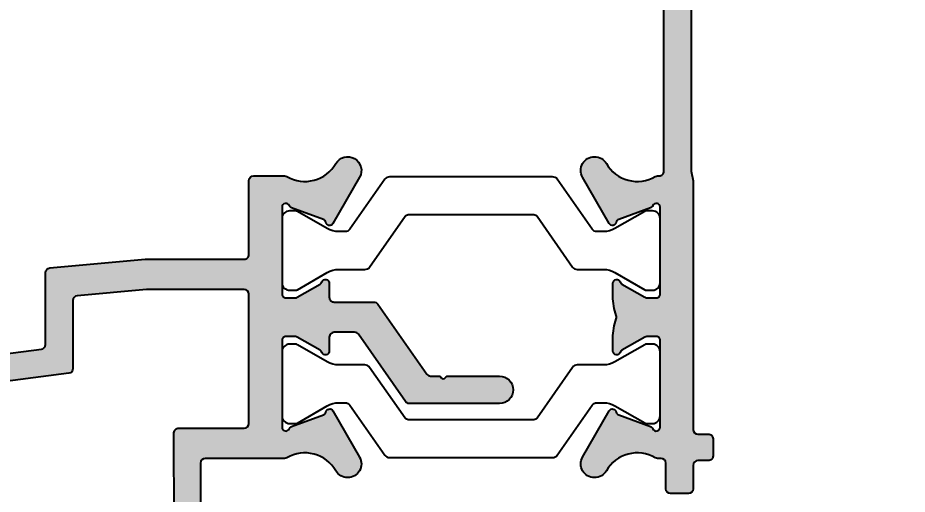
# Model space of a CAD drawing. Header units: millimetres. Extents: x -17234 to -8874, y -2869 to 1211.
# Drawn here: x -16364.06 to -16317.01, y -690.11 to -664.9 of the extents above; entities that cross this region are included whole.
import ezdxf

# ---------------------------------------------------------------- set-up
doc = ezdxf.new("R2010")
doc.units = ezdxf.units.MM
doc.linetypes.add('ACAD_ISO07W100', pattern=[3, 0, -3])
doc.layers.get('Defpoints').update_dxf_attribs({"linetype": 'ACAD_ISO07W100', "true_color": 0x105689})
for name, color, linetype in [('Dim', 5, 'Continuous'), ('Gasket EPDM', 32, 'Continuous'), ('Gasket Silicone', 20, 'Continuous'), ('Profile', 1, 'Continuous'), ('Thermal Break', 3, 'Continuous')]:
    doc.layers.add(name, color=color, linetype=linetype)
doc.styles.add('TXT', font='techb___.ttf')
doc.dimstyles.new('ISO-25$0', dxfattribs={"dimtxt": 2.5, "dimasz": 2.5, "dimexe": 1.25, "dimexo": 0.625, "dimtad": 1, "dimtxsty": 'TXT', "dimcen": 2.5, "dimclrd": 5, "dimclre": 5, "dimclrt": 2, "dimadec": 0, "dimazin": 0, "dimtfac": 1, "dimtmove": 0, "dimatfit": 3, "dimfxl": 1, "dimarcsym": 0})

# ---------------------------------------------------------------- blocks, each defined once
blk = doc.blocks.new('*D84')
at = {"layer": 'Defpoints', "color": 0, "transparency": 16777216}
for p in [(-16330.92153387647, -628.9137427303053), (-16248.2118407589, -690.413742730313), (-16197.46410221403, -690.413742730313)]:
    blk.add_point(p, dxfattribs=at)
at = {"layer": 'Dim', "color": 5, "lineweight": -2, "transparency": 16777216}
for p, q in [((-16329.67153387647, -628.9137427303053), (-16194.96410221403, -628.9137427303053)), ((-16197.46410221403, -633.9137427303053), (-16197.46410221403, -685.413742730313)), ((-16246.9618407589, -690.413742730313), (-16194.96410221403, -690.413742730313))]:
    blk.add_line(p, q, dxfattribs=at)
at = {"layer": 'Dim', "color": 5, "transparency": 16777216}
for points in [[(-16198.29743554736, -633.9137427303053), (-16196.63076888069, -633.9137427303053), (-16197.46410221403, -628.9137427303053)], [(-16198.29743554736, -685.413742730313), (-16196.63076888069, -685.413742730313), (-16197.46410221403, -690.413742730313)]]:
    blk.add_solid(points, dxfattribs=at)
at = {"layer": 'Dim', "color": 2, "transparency": 16777216, "char_height": 5, "attachment_point": 5, "rotation": 90, "style": 'TXT'}
for s, insert in [('[2 13/32"]', (-16192.71629519648, -659.6637427303118)), ('61,5', (-16201.65269870526, -659.6637427303118))]:
    blk.add_mtext(s, dxfattribs=dict(at, insert=insert))

msp = doc.modelspace()

# ---------------------------------------------------------------- hatches: boundary and pattern name
at = {"layer": 'Gasket EPDM', "ltscale": 0.5}
h = msp.add_hatch(dxfattribs=at)
h.set_pattern_fill('ANSI37', color=256, scale=0.5, style=0)
h.set_pattern_definition([(45, (1129.306216342567, -68.55554387392306), (-1.122532015133644, 1.122532015133644), []), (135, (1129.306216342567, -68.55554387392306), (-1.122532015133644, -1.122532015133644), [])])
edge = h.paths.add_edge_path()
edge.add_arc((-16364.82625388961, -631.2408956255694), 2.240128407316817, 12.65908246072696, 167.3409175392731)
edge.add_line((-16367.01192768171, -630.7499726623585), (-16366.99497115951, -636.7590616003524))
edge.add_arc((-16364.81777562851, -636.3008835022339), 2.224883716017567, 191.8841508979343, 348.1158491020656)
edge.add_line((-16362.64058009752, -636.7590616003524), (-16362.64058009752, -630.7499726623585))
edge = h.paths.add_edge_path(flags=16)
edge.add_line((-16381.68088587749, -678.1755790224265), (-16381.68088587749, -670.9414990225762))
edge.add_arc((-16380.93230087743, -670.9414990225762), 0.7485850000521168, 0, 180, ccw=False)
edge.add_line((-16380.18371587738, -670.9414990225762), (-16380.18371587745, -678.1755790224294))
edge.add_arc((-16380.93230087747, -678.1755790224279), 0.748585000017556, 179.9999999998956, 359.9999999998869, ccw=False)
edge = h.paths.add_edge_path()
edge.add_line((-16383.72776087748, -674.5522890225232), (-16382.07776087749, -674.5522890225232))
edge.add_line((-16382.07776087749, -674.5522890225232), (-16382.07776087748, -670.9414990225762))
edge.add_arc((-16380.93230087743, -670.9414990225766), 1.145460000052481, -5.51608536625281e-10, 179.9999999999773, ccw=False)
edge.add_line((-16379.78684087738, -670.9414990225877), (-16379.78684087745, -678.1755790224323))
edge.add_arc((-16380.93230087747, -678.1755790224269), 1.145460000019739, 180.000000000273, 359.99999999972704, ccw=False)
edge.add_line((-16382.07776087749, -678.1755790224323), (-16382.07776087749, -676.1397890225231))
edge.add_line((-16382.07776087749, -676.1397890225231), (-16383.72776087748, -676.1397890225231))
edge.add_line((-16383.72776087748, -676.1397890225231), (-16383.72776087748, -674.5522890225232))
at = {"layer": 'Gasket Silicone', "ltscale": 0.5}
h = msp.add_hatch(color=1, dxfattribs=at)
h.dxf.hatch_style = 1
edge = h.paths.add_edge_path()
edge.add_arc((-16333.54943450264, -688.5059489860653), 0.7249999999952433, 150.0000052221939, 330.00000522223274, ccw=False)
edge.add_line((-16334.17730295342, -688.1434490432943), (-16332.76583195342, -685.6987090432733))
edge.add_arc((-16332.5926266899, -685.79870908065), 0.2000001769704041, 10.2628908233566, 150.0000169065299, ccw=False)
edge.add_arc((-16332.19587745862, -685.7268729462663), 0.2032000000197387, 190.2628908217524, 249.9999921424264)
edge.add_line((-16332.26537597794, -685.9178184772971), (-16330.58120393673, -686.5308072316336))
edge.add_arc((-16330.65070245598, -686.721752762688), 0.2032000000184479, 22.347159361948627, 69.99999216252871, ccw=False)
edge.add_arc((-16330.27778395337, -686.5684490432652), 0.1999999999496784, 202.3471593518275, 359.9999999967757)
edge.add_line((-16330.07778395342, -686.5684490432765), (-16330.07778395342, -681.9684410432747))
edge.add_arc((-16330.27778380402, -681.9684408938872), 0.1999998506017267, 359.999957203613, 450.0000428007513)
edge.add_line((-16330.27778395342, -681.7684410432863), (-16330.78333669953, -681.7684410432863))
edge.add_arc((-16330.78333669953, -681.9716410432732), 0.2031999999868503, 90, 119.9999884137901)
edge.add_line((-16330.88493666394, -681.7956646606905), (-16332.09761007963, -682.4958016572863))
edge.add_arc((-16331.99601011513, -682.6717780398371), 0.203200000004508, 119.999988440487, 161.2374533461274)
edge.add_arc((-16332.3777839534, -682.5420900432977), 0.2000000000332405, 179.9999999985344, 341.2374533422755, ccw=False)
edge.add_line((-16332.57778395343, -682.5420900432925), (-16332.57778395343, -681.8492700432733))
edge.add_arc((-16329.57778002335, -681.8492728469593), 3.000003930080712, 160.1075634559722, 179.9999464536137, ccw=False)
edge.add_arc((-16332.6338661359, -680.7434413868102), 0.2500000000059741, 340.1075634561956, 379.8924365438044)
edge.add_arc((-16329.57778002335, -679.6376099266612), 3.000003930080759, 180.0000535463863, 199.8924365440278, ccw=False)
edge.add_line((-16332.57778395343, -679.6376127303471), (-16332.57778395343, -678.9447927303279))
edge.add_arc((-16332.3777839534, -678.9447927303228), 0.2000000000316504, 18.7625466577245, 180.0000000014656, ccw=False)
edge.add_arc((-16331.99601011513, -678.8151047337833), 0.2032000000048033, 198.7625466538726, 240.000011559513)
edge.add_line((-16332.09761007963, -678.9910811163342), (-16330.88493666394, -679.69121811293))
edge.add_arc((-16330.78333669953, -679.5152417303473), 0.2031999999866009, 240.0000115862099, 270)
edge.add_line((-16330.78333669953, -679.7184417303341), (-16330.27778395342, -679.7184417303341))
edge.add_arc((-16330.27778380402, -679.5184418797332), 0.1999998506009309, 269.9999571992488, 360.0000427963869)
edge.add_line((-16330.07778395342, -679.5184417303458), (-16330.07778395342, -674.918433730344))
edge.add_arc((-16330.27778395337, -674.9184337303552), 0.1999999999497959, 3.224319114689824e-09, 157.6528406481725)
edge.add_arc((-16330.65070245598, -674.7651300109325), 0.2032000000189171, 290.00000783747134, 337.6528406380513, ccw=False)
edge.add_line((-16330.58120393673, -674.9560755419868), (-16332.26537597794, -675.5690642963233))
edge.add_arc((-16332.19587745862, -675.7600098273541), 0.2032000000193528, 110.0000078575735, 169.7371091782476)
edge.add_arc((-16332.5926266899, -675.6881736929704), 0.2000001769702911, 209.9999830934701, 349.7371091766434, ccw=False)
edge.add_line((-16332.76583195342, -675.7881737303471), (-16334.17730295342, -673.3434337303262))
edge.add_arc((-16333.54943450264, -672.9809337875552), 0.7249999999955276, 29.9999947777672, 209.9999947778061, ccw=False)
edge.add_arc((-16331.28686126329, -671.6746367937543), 1.887594400109764, 209.9999947767486, 300.2427100718522)
edge.add_arc((-16330.21023177975, -673.5213037303023), 0.249999999999454, 90.00000000125073, 120.24271007406091, ccw=False)
edge.add_line((-16330.21023177975, -673.2713037303026), (-16330.12778395367, -673.2713037303026))
edge.add_arc((-16330.12778395367, -673.0213037303072), 0.2499999999954525, 270.0000000004169, 360.0000000007035)
edge.add_line((-16329.87778395368, -673.0213037303041), (-16329.87778395369, -656.0587427303398))
edge.add_arc((-16329.62778414046, -656.0587425435394), 0.2499998132280568, 89.99995719080692, 180.000042811512, ccw=False)
edge.add_line((-16329.62778395367, -655.8087427303124), (-16328.52778395367, -655.8087427303124))
edge.add_arc((-16328.5277837669, -656.0587425435431), 0.2499998132307853, -4.281067822375917e-05, 90.00004280502418, ccw=False)
edge.add_line((-16328.27778395367, -656.0587427303398), (-16328.27778395367, -657.1637427303065))
edge.add_arc((-16328.02778414046, -657.1637429171108), 0.2499998132062289, 179.9999571875761, 270.0000428083593)
edge.add_line((-16328.02778395368, -657.4137427303165), (-16303.83688095368, -657.4137427303049))
edge.add_arc((-16303.83688076692, -657.6637425435478), 0.2499998132429498, -4.280260111499956e-05, 90.00004280252301, ccw=False)
edge.add_line((-16303.58688095368, -657.6637427303092), (-16303.58688095368, -689.8285427303196))
edge.add_arc((-16303.83688076691, -689.8285429170853), 0.2499998132335138, -90.0000428046074, 4.2803591327356116e-05, ccw=False)
edge.add_line((-16303.83688095368, -690.0785427303181), (-16307.43688095367, -690.0785427303181))
edge.add_arc((-16307.43688114044, -689.8285429170871), 0.2499998132310126, 179.9999571959919, 270.00004280502424, ccw=False)
edge.add_line((-16307.68688095368, -689.8285427303196), (-16307.68688095368, -688.9285427303284))
edge.add_arc((-16307.43688114045, -688.9285425435506), 0.2499998132262378, 89.9999571937251, 180.0000428063531, ccw=False)
edge.add_line((-16307.43688095367, -688.6785427303241), (-16305.28688095369, -688.6785427303241))
edge.add_arc((-16305.28688095369, -688.428542730323), 0.2500000000011369, 269.9999999995831, 359.9999999994008)
edge.add_line((-16305.03688095368, -688.4285427303256), (-16305.03688095368, -680.5343827303207))
edge.add_arc((-16305.28688095369, -680.5343827303204), 0.250000000003638, 359.9999999999479, 450)
edge.add_line((-16305.28688095369, -680.2843827303163), (-16308.59859490385, -680.2843827303163))
edge.add_arc((-16308.59859490386, -680.5343827303172), 0.2500000000009095, 89.99999999916623, 179.9999999994529)
edge.add_line((-16308.84859490386, -680.5343827303149), (-16308.84859490386, -682.5343827303144))
edge.add_arc((-16309.09859490385, -682.5343827303172), 0.249999999996362, -89.99999999916622, 6.514255801448599e-10, ccw=False)
edge.add_line((-16309.09859490385, -682.7843827303129), (-16311.18688095368, -682.7843827303129))
edge.add_arc((-16311.18688192027, -682.5343821421407), 0.2500005881741386, 240.0003336194172, 270.000221525392, ccw=False)
edge.add_line((-16311.31188095369, -682.7508897303034), (-16311.5618809537, -682.6065517303203))
edge.add_arc((-16311.68688095368, -682.8230582608036), 0.2500001554718995, 60.00002057811908, 119.9999794296376)
edge.add_line((-16311.81188095368, -682.6065517303376), (-16312.0618809537, -682.7508897303034))
edge.add_arc((-16312.18687998712, -682.5343821421543), 0.2500005881606681, 269.9997784796105, 299.99966638142394, ccw=False)
edge.add_line((-16312.18688095368, -682.7843827303129), (-16314.63688095367, -682.7843827303129))
edge.add_arc((-16314.63688095367, -682.0593827303138), 0.7249999999991132, 90, 270, ccw=False)
edge.add_line((-16314.63688095367, -681.3343827303147), (-16314.1633989101, -681.3343827303147))
edge.add_arc((-16314.1633989101, -681.0843827303145), 0.2500000000002274, 269.9999999991662, 376.3826392220124)
edge.add_arc((-16313.22798441639, -680.8093832304017), 0.7249999999985425, 54.0494177083317, 196.3826392231987, ccw=False)
edge.add_arc((-16311.68688008527, -678.6843832304021), 1.900000487506537, 234.0494177079276, 485.9505822920723)
edge.add_arc((-16313.22798441639, -676.5593832304032), 0.7250000000007145, 125.95058229205961, 305.95058229205426, ccw=False)
edge.add_arc((-16311.68688008526, -678.6843832304081), 3.350000487518091, 3.98208601457668, 125.95058229213109, ccw=False)
edge.add_arc((-16308.0955706778, -678.4343827303977), 0.2499999999994272, 183.9820860152528, 270.0000000008338)
edge.add_line((-16308.09557067779, -678.6843827303976), (-16305.28688095394, -678.6843827303976))
edge.add_arc((-16305.28688095394, -678.4343827303965), 0.2500000000011369, 269.9999999995831, 359.9999999994008)
edge.add_line((-16305.03688095394, -678.4343827303991), (-16305.03688095394, -659.1137427303825))
edge.add_arc((-16305.28688095394, -659.1137427303851), 0.250000000001819, 5.992673908582698e-10, 90.00000000041689)
edge.add_line((-16305.28688095394, -658.863742730384), (-16328.17778395395, -658.8637427303955))
edge.add_arc((-16328.17778395395, -659.1137427303911), 0.2499999999955662, 90.00000000083378, 180.0000000006774)
edge.add_line((-16328.42778395394, -659.113742730394), (-16328.42778395393, -673.0198719171603))
edge.add_line((-16328.42778395393, -673.0198719171603), (-16328.32778395394, -673.5213037303531))
edge.add_line((-16328.32778395394, -673.5213037303531), (-16328.32778395394, -686.6824137303919))
edge.add_arc((-16328.07778395394, -686.6824137303885), 0.250000000001819, 180.0000000007817, 270.0000000004169)
edge.add_line((-16328.07778395394, -686.9324137303904), (-16327.52778395393, -686.9324137303962))
edge.add_arc((-16327.52778376717, -687.1824135436307), 0.249999813234537, -4.2803174324035353e-05, 90.00004280419051, ccw=False)
edge.add_line((-16327.27778395393, -687.1824137303946), (-16327.27778395393, -688.0824137303742))
edge.add_arc((-16327.52778376717, -688.0824139171468), 0.2499998132426087, -90.00004280252301, 4.280515457821821e-05, ccw=False)
edge.add_line((-16327.52778395393, -688.33241373039), (-16328.07778395394, -688.33241373039))
edge.add_arc((-16328.07778395394, -688.5824137303912), 0.2500000000011369, 89.99999999958312, 179.9999999994007)
edge.add_line((-16328.32778395394, -688.5824137303886), (-16328.32778395394, -689.8285427303946))
edge.add_arc((-16328.57778395394, -689.8285427303974), 0.249999999996362, -89.99999999916622, 6.514255801448599e-10, ccw=False)
edge.add_line((-16328.57778395394, -690.0785427303931), (-16329.52778395394, -690.0785427303931))
edge.add_arc((-16329.52778395394, -689.8285427303974), 0.2499999999956799, 179.9999999993486, 269.9999999991662, ccw=False)
edge.add_line((-16329.77778395394, -689.8285427303946), (-16329.77778395394, -688.4655790433568))
edge.add_arc((-16330.02778395394, -688.4655790433594), 0.250000000001819, 5.992673908582698e-10, 90.00000000041689)
edge.add_line((-16330.02778395394, -688.2155790433583), (-16330.21023177996, -688.2155790433583))
edge.add_arc((-16330.21023177996, -687.9655790433566), 0.2500000000017053, 239.7572899258151, 270, ccw=False)
edge.add_arc((-16331.28686126355, -689.8122459798795), 1.88759440010545, 59.75728992668475, 150.0000052232978)
h = msp.add_hatch(color=1, dxfattribs=at)
h.dxf.hatch_style = 1
edge = h.paths.add_edge_path()
edge.add_line((-16362.59178811583, -682.1899841470803), (-16362.59178811583, -678.3868774629196))
edge.add_arc((-16362.34178811583, -678.3868774629166), 0.250000000001819, 95.17936797958203, 180.0000000007035, ccw=False)
edge.add_line((-16362.36435660574, -678.1378982202801), (-16357.31722342747, -677.6804055674274))
edge.add_arc((-16357.29465493756, -677.9293848100988), 0.2500000000360729, 89.99999999874939, 95.17936797802952, ccw=False)
edge.add_line((-16357.29465493756, -677.6793848100626), (-16352.07774395342, -677.6793848100741))
edge.add_arc((-16352.07774395342, -677.4293848100735), 0.2500000000005684, 269.9999999991662, 359.999999999531)
edge.add_line((-16351.82774395342, -677.4293848100756), (-16351.82774395342, -673.5213037302995))
edge.add_arc((-16351.57774395342, -673.5213037302966), 0.249999999996362, 90.00000000083378, 180.0000000006514, ccw=False)
edge.add_line((-16351.57774395342, -673.271303730301), (-16349.94529612709, -673.271303730301))
edge.add_arc((-16349.94529612708, -673.5213037303181), 0.250000000017053, 59.757289929696526, 90.00000000250128, ccw=False)
edge.add_arc((-16348.86866664355, -671.6746367937532), 1.887594400099603, 239.757289928243, 330.0000052233053)
edge.add_arc((-16346.6060934042, -672.9809337875481), 0.724999999995414, -29.999994777782774, 150.0000052222094, ccw=False)
edge.add_line((-16345.97822495342, -673.3434337303188), (-16347.38969595342, -675.7881737303397))
edge.add_arc((-16347.56290121694, -675.6881736929629), 0.2000001769704609, 190.2628908233887, 330.0000169065016, ccw=False)
edge.add_arc((-16347.95965044822, -675.7600098273468), 0.203200000019759, 10.26289082178401, 69.99999214243745)
edge.add_line((-16347.89015192891, -675.5690642963159), (-16349.57432397012, -674.9560755419794))
edge.add_arc((-16349.50482545087, -674.765130010925), 0.2032000000185547, 202.3471593619783, 249.9999921625396, ccw=False)
edge.add_arc((-16349.87774395347, -674.9184337303507), 0.199999999950759, 22.34715935258054, 179.9999999975899)
edge.add_line((-16350.07774395342, -674.9184337303423), (-16350.07774395342, -679.5184417303384))
edge.add_arc((-16349.87774410282, -679.5184418797287), 0.1999998506035457, 179.9999572027988, 270.0000428002301)
edge.add_line((-16349.87774395342, -679.7184417303325), (-16349.37219120731, -679.7184417303325))
edge.add_arc((-16349.37219120732, -679.5152417303361), 0.2031999999964, 270.0000000025645, 299.9999884163705)
edge.add_line((-16349.2705912429, -679.6912181129226), (-16348.05791782721, -678.9910811163326))
edge.add_arc((-16348.15951779172, -678.8151047337789), 0.2032000000106074, 299.999988441863, 341.2374533475764)
edge.add_arc((-16347.77774395345, -678.9447927303145), 0.200000000027781, -1.7262209439650178e-09, 161.2374533420194, ccw=False)
edge.add_line((-16347.57774395342, -678.9447927303205), (-16347.57774395341, -679.69344138679))
edge.add_arc((-16347.32774395342, -679.693441386793), 0.249999999996362, 179.9999999993226, 269.9999999991662)
edge.add_line((-16347.32774395342, -679.9434413867885), (-16345.22186480608, -679.9434413867885))
edge.add_arc((-16345.22186480608, -680.1934413867871), 0.2499999999985221, 34.999999999127624, 89.99999999916622, ccw=False)
edge.add_line((-16345.01707679501, -680.0500472777034), (-16342.42338269903, -683.7542263309878))
edge.add_arc((-16342.21859468795, -683.6108322218936), 0.250000000008851, 215.0000000003738, 270.0000000004169)
edge.add_line((-16342.21859468795, -683.8608322219025), (-16341.80983910259, -683.8608322219025))
edge.add_arc((-16341.80983910259, -684.0108322218988), 0.1499999999963393, 45.00000000024562, 90, ccw=False)
edge.add_line((-16341.70377308542, -683.9047662047227), (-16341.65377308542, -683.9547662047212))
edge.add_arc((-16341.54770706824, -683.8487001875387), 0.1500000000063278, 225, 315)
edge.add_line((-16341.44164105105, -683.9547662047212), (-16341.39164105106, -683.9047662047169))
edge.add_arc((-16341.28557503388, -684.0108322218907), 0.1499999999937872, 89.9999999993052, 134.9999999998772, ccw=False)
edge.add_line((-16341.28557503388, -683.8608322218968), (-16338.5790734477, -683.8608322219025))
edge.add_arc((-16338.5790734477, -684.5858322219016), 0.7249999999991132, -90, 90, ccw=False)
edge.add_line((-16338.5790734477, -685.3108322219007), (-16343.3396492879, -685.3108322219007))
edge.add_arc((-16343.33964928787, -685.0608322218773), 0.2500000000234195, 214.9999999940979, 269.99999999416366, ccw=False)
edge.add_line((-16343.54443729898, -685.2042263309571), (-16346.03310026423, -681.650047277674))
edge.add_arc((-16346.23788827531, -681.7934413867544), 0.2499999999949355, 34.99999999872642, 89.99999999874936)
edge.add_line((-16346.2378882753, -681.5434413867594), (-16347.32774395341, -681.5434413867594))
edge.add_arc((-16347.32774395341, -681.7934413867622), 0.2500000000028422, 89.99999999916623, 179.9999999990099)
edge.add_line((-16347.57774395341, -681.7934413867579), (-16347.57774395341, -682.5420900432274))
edge.add_arc((-16347.77774395344, -682.5420900432334), 0.2000000000261934, -161.2374533420193, 1.7262209439650178e-09, ccw=False)
edge.add_arc((-16348.15951779171, -682.6717780397836), 0.2032000000205895, 18.7625466558138, 60.00001156152113)
edge.add_line((-16348.05791782721, -682.4958016572153), (-16349.27059124289, -681.7956646606253))
edge.add_arc((-16349.37219120731, -681.9716410432351), 0.2032000000136713, 60.00001158824784, 90.00000000205159)
edge.add_line((-16349.37219120731, -681.7684410432212), (-16349.87774395342, -681.7684410432212))
edge.add_arc((-16349.87774410281, -681.9684408938167), 0.1999998505955876, 89.99995720081208, 180.0000427979177)
edge.add_line((-16350.07774395341, -681.9684410432095), (-16350.07774395341, -686.5684490432113))
edge.add_arc((-16349.87774395347, -686.5684490432012), 0.1999999999443389, 180.0000000028986, 337.6528406478793)
edge.add_arc((-16349.50482545087, -686.7217527626229), 0.2032000000189603, 110.0000078374604, 157.6528406380217, ccw=False)
edge.add_line((-16349.57432397012, -686.5308072315685), (-16347.89015192891, -685.917818477232))
edge.add_arc((-16347.95965044822, -685.7268729461916), 0.2032000000264602, 290.0000078552067, 349.737109175872)
edge.add_arc((-16347.56290121694, -685.798709080583), 0.2000001769645771, 29.999983093772414, 169.7371091769097, ccw=False)
edge.add_line((-16347.38969595342, -685.6987090432082), (-16345.9782249534, -688.1434490432291))
edge.add_arc((-16346.60609340419, -688.5059489859999), 0.7250000000017152, -150.00000522250468, 29.99999477750299, ccw=False)
edge.add_arc((-16348.86866664355, -689.8122459797995), 1.887594400107449, 29.9999947767374, 120.2427100719225)
edge.add_arc((-16349.94529612709, -687.9655790432608), 0.2499999999917611, 270.00000000166756, 300.2427100746063, ccw=False)
edge.add_line((-16349.94529612709, -688.2155790432527), (-16354.13684075889, -688.2155790432529))
edge.add_arc((-16354.13684075889, -688.4655790432529), 0.25, 90, 180)
edge.add_line((-16354.38684075889, -688.4655790432529), (-16354.38684075889, -702.5285427303863))
edge.add_arc((-16354.63684075889, -702.5285427303863), 0.25, -90, 0, ccw=False)
edge.add_line((-16354.63684075889, -702.7785427303863), (-16379.5368407589, -702.778542730379))
edge.add_arc((-16379.5368407589, -702.528542730379), 0.25, 180, 270, ccw=False)
edge.add_line((-16379.7868407589, -702.528542730379), (-16379.7868407589, -673.9487428100501))
edge.add_arc((-16378.98684135656, -673.9487422123844), 0.7999994023341473, 89.99995719612218, 180.0000428046839, ccw=False)
edge.add_line((-16378.98684075891, -673.1487428100503), (-16377.81352429491, -673.1487428100445))
edge.add_arc((-16377.81352429491, -673.3987428100456), 0.2500000000011369, -30.99997394095061, 90, ccw=False)
edge.add_line((-16377.59923241117, -673.5275022313101), (-16378.30113264264, -674.6956615886888))
edge.add_arc((-16378.0868407589, -674.8244210099581), 0.2500000000000637, 149.000026057682, 179.9999999982022)
edge.add_line((-16378.3368407589, -674.8244210099502), (-16378.3368407589, -683.6691890978971))
edge.add_arc((-16378.0868407589, -683.6691890978942), 0.25, 180.0000000006514, 277.3864740004898)
edge.add_line((-16378.05470038741, -683.9171144828805), (-16376.07612260467, -683.6606170493255))
edge.add_arc((-16376.04398223317, -683.9085424343092), 0.2499999999985229, 90.00000000125073, 97.38647400098017, ccw=False)
edge.add_line((-16376.04398223318, -683.6585424343106), (-16372.24155827838, -683.6585424343106))
edge.add_arc((-16372.24155827841, -683.4085424343325), 0.2499999999780584, 270.000000007087, 277.3864601646856)
edge.add_line((-16372.20941796679, -683.6564678270574), (-16362.80964780424, -682.437909539831))
edge.add_arc((-16362.84178811583, -682.1899841470805), 0.2499999999999551, 277.3864601577305, 360.0000000000521)
edge = h.paths.add_edge_path(flags=16)
edge.add_arc((-16360.89178811584, -679.862003203255), 0.2500000000000059, 95.17936797919741, 180)
edge.add_line((-16361.14178811584, -679.862003203255), (-16361.14178811584, -683.4641438637777))
edge.add_arc((-16361.39178811584, -683.4641438637776), 0.25, 277.3864601577272, 359.99999999997397, ccw=False)
edge.add_line((-16361.35964780425, -683.7120692565283), (-16368.78255300824, -684.6743526416778))
edge.add_arc((-16368.75684075897, -684.8726929558761), 0.1999999999978445, 97.38646015780924, 180.000000000456)
edge.add_line((-16368.95684075896, -684.8726929558777), (-16368.95684075896, -684.9072980463085))
edge.add_arc((-16369.15684075897, -684.9072980463063), 0.2000000000025466, 269.9999999994789, 359.9999999993812, ccw=False)
edge.add_line((-16369.15684075897, -685.1072980463084), (-16370.15684075897, -685.1072980463084))
edge.add_arc((-16370.15684075897, -685.0072980463041), 0.1000000000043428, 180.0000000008468, 270.00000000104217, ccw=False)
edge.add_line((-16370.25684075897, -685.0072980463056), (-16370.25684075897, -684.9805304855715))
edge.add_arc((-16370.35684075897, -684.9805304855703), 0.09999999999490683, 359.9999999992835, 457.3864583273927)
edge.add_line((-16370.36969688044, -684.8813603280644), (-16372.12214784884, -685.1085428100376))
edge.add_line((-16372.12214784884, -685.1085428100376), (-16372.19470872674, -685.1085428100376))
edge.add_arc((-16372.19470872675, -684.9585428100418), 0.1499999999958845, 225.000000028434, 270.0000000020844, ccw=False)
edge.add_line((-16372.30077474387, -685.0646088272695), (-16372.35077474396, -685.0146088272189))
edge.add_arc((-16372.45684076114, -685.1206748443959), 0.1499999999986105, 45, 135)
edge.add_line((-16372.56290677832, -685.0146088272189), (-16372.61290677615, -685.0646088272175))
edge.add_arc((-16372.71897279333, -684.9585428100421), 0.1499999999949126, 269.9999999993052, 314.9999999994473, ccw=False)
edge.add_line((-16372.71897279333, -685.1085428100376), (-16375.95038970522, -685.1085428100376))
edge.add_arc((-16375.95038970521, -685.3585428100365), 0.2499999999988631, 90.00000000166753, 97.3864740013903)
edge.add_line((-16375.98253007671, -685.1106174250527), (-16378.11898113039, -685.3875811193693))
edge.add_arc((-16378.0868407589, -685.6355065043563), 0.2500000000006232, 97.38647399881597, 179.9999999991923)
edge.add_line((-16378.3368407589, -685.6355065043527), (-16378.3368407589, -700.9285427304129))
edge.add_arc((-16378.0868407589, -700.9285427304129), 0.25, 180, 270)
edge.add_line((-16378.0868407589, -701.1785427304129), (-16355.9975747053, -701.1785427304129))
edge.add_arc((-16355.9975747053, -700.9285427304129), 0.25, 270.0000000004169, 360.1907371447774)
edge.add_line((-16355.74757609057, -700.9277104841545), (-16355.79438620452, -686.8664112895382))
edge.add_arc((-16355.54438758979, -686.8655790432789), 0.249999999998302, 90, 180.1907371449873, ccw=False)
edge.add_line((-16355.54438758979, -686.6155790432798), (-16352.07774395315, -686.6155790432798))
edge.add_arc((-16352.07774395315, -686.3655790432798), 0.25, 270, 360)
edge.add_line((-16351.82774395315, -686.3655790432798), (-16351.82774395315, -679.5293848100491))
edge.add_arc((-16352.07774395316, -679.5293848100489), 0.250000000003638, 359.9999999999479, 450)
edge.add_line((-16352.07774395316, -679.2793848100449), (-16357.22228803177, -679.2793848100384))
edge.add_arc((-16357.22228803177, -679.5293848100384), 0.25, 90, 95.17936797919741)
edge.add_line((-16357.24485652168, -679.2804055674035), (-16360.91435660575, -679.61302396062))

# ---------------------------------------------------------------- linework, layer by layer
at = {"layer": 'Profile', "color": 9, "ltscale": 0.5}
for points in [[(-16328.42778395394, -659.113742730394), (-16328.42778395393, -673.0198719171603), (-16328.32778395394, -673.5213037303531), (-16328.32778395394, -686.6824137303919, 0.4142135623711022), (-16328.07778395394, -686.9324137303904), (-16327.52778395393, -686.9324137303962, -0.4142139999947515), (-16327.27778395393, -687.1824137303946), (-16327.27778395393, -688.0824137303742, -0.4142139999947515), (-16327.52778395393, -688.33241373039), (-16328.07778395394, -688.33241373039, 0.414213562373095), (-16328.32778395394, -688.5824137303886), (-16328.32778395394, -689.8285427303946, -0.414213562373095), (-16328.57778395394, -690.0785427303931), (-16329.52778395394, -690.0785427303931, -0.414213562373095), (-16329.77778395394, -689.8285427303946), (-16329.77778395394, -688.4655790433568, 0.414213562373095), (-16330.02778395394, -688.2155790433583), (-16330.21023177996, -688.2155790433583, -0.1327300260833715), (-16330.33614779606, -688.1815539421062, 0.4154548560658998), (-16332.92156605212, -688.868448928853), (-16332.92156605186, -688.8684489288357, -1.000000000000311), (-16334.17730295342, -688.1434490432943), (-16332.76583195342, -685.6987090432733, -0.6984995401839836), (-16332.39582638822, -685.7630760615924, 0.2667200988598713), (-16332.26537597794, -685.9178184772971), (-16330.58120393673, -686.5308072316336, -0.2109738281723734), (-16330.46276336932, -686.644492554854, 0.8217954569115843), (-16330.07778395342, -686.5684490432765), (-16330.07778395342, -681.9684410432747, 0.41421399994254), (-16330.27778395342, -681.7684410432863), (-16330.78333669953, -681.7684410432863, 0.1316524461567203), (-16330.88493666394, -681.7956646606905), (-16332.09761007963, -682.4958016572863, 0.1818996753970588), (-16332.1884120098, -682.6064194066715, -0.8483426666533143), (-16332.57778395343, -682.5420900432925), (-16332.57778395343, -681.8492700432733, -0.08701552097651885), (-16332.39878287305, -680.8285052424203, 0.1753592880311942), (-16332.39878287305, -680.6583775312001, -0.08701552097651874), (-16332.57778395343, -679.6376127303471), (-16332.57778395343, -678.9447927303279, -0.8483426666533143), (-16332.1884120098, -678.8804633669489, 0.1818996753970588), (-16332.09761007963, -678.9910811163342), (-16330.88493666394, -679.69121811293, 0.1316524461567203), (-16330.78333669953, -679.7184417303341), (-16330.27778395342, -679.7184417303341, 0.41421399994254), (-16330.07778395342, -679.5184417303458), (-16330.07778395342, -674.918433730344, 0.8217954569115843), (-16330.46276336932, -674.8423902187665, -0.2109738281723734), (-16330.58120393673, -674.9560755419868), (-16332.26537597794, -675.5690642963233, 0.2667200988598711), (-16332.39582638822, -675.723806712028, -0.6984995401839834), (-16332.76583195342, -675.7881737303471), (-16334.17730295342, -673.3434337303262, -1.000000000000311), (-16332.92156605186, -672.6184338447847, 0.4154548560582429), (-16330.33614779585, -673.3053288315547, -0.1327300260770585), (-16330.21023177975, -673.2713037303026), (-16330.12778395367, -673.2713037303026, 0.4142135623735115), (-16329.87778395368, -673.0213037303041), (-16329.87778395369, -656.0587427303398, -0.4142140000629463)], [(-16372.20941796679, -683.6564678270574), (-16362.80964780424, -682.437909539831, 0.37693904384718), (-16362.59178811583, -682.1899841470803), (-16362.59178811583, -678.3868774629196, -0.387978009247517), (-16362.36435660574, -678.1378982202801), (-16357.31722342747, -677.6804055674274, -0.0226031042342342), (-16357.29465493756, -677.6793848100626), (-16352.07774395342, -677.6793848100741, 0.4142135623740274), (-16351.82774395342, -677.4293848100756), (-16351.82774395342, -673.5213037302995, -0.414213562373095), (-16351.57774395342, -673.271303730301), (-16349.94529612709, -673.271303730301, -0.1327300260769498), (-16349.81938011098, -673.3053288315473, 0.4154548560579935), (-16347.23396185498, -672.6184338447773, -0.9999999999999999), (-16345.97822495342, -673.3434337303188), (-16347.38969595342, -675.7881737303397, -0.6984995401841194), (-16347.75970151862, -675.7238067120206, 0.2667200988596429), (-16347.89015192891, -675.5690642963159), (-16349.57432397012, -674.9560755419794, -0.2109738281722918), (-16349.69276453752, -674.8423902187591, 0.8217954569115419), (-16350.07774395342, -674.9184337303423), (-16350.07774395342, -679.5184417303384, 0.41421399994254), (-16349.87774395342, -679.7184417303325), (-16349.37219120731, -679.7184417303325, 0.1316524461567393), (-16349.2705912429, -679.6912181129226), (-16348.05791782721, -678.9910811163326, 0.1818996753969803), (-16347.96711589704, -678.8804633669415, -0.8483426666532359), (-16347.57774395342, -678.9447927303205), (-16347.57774395341, -679.69344138679, 0.414213562373095), (-16347.32774395342, -679.9434413867885), (-16345.22186480608, -679.9434413867885, -0.2446984432291419), (-16345.01707679501, -680.0500472777034), (-16342.42338269903, -683.7542263309878, 0.2446984432292094), (-16342.21859468795, -683.8608322219025), (-16341.80983910259, -683.8608322219025, -0.1989123673789397), (-16341.70377308542, -683.9047662047227), (-16341.65377308542, -683.9547662047212, 0.414213562373095), (-16341.44164105105, -683.9547662047212), (-16341.39164105106, -683.9047662047169, -0.1989123673820913), (-16341.28557503388, -683.8608322218968), (-16338.5790734477, -683.8608322219025, -0.9999999999999999), (-16338.5790734477, -685.3108322219007), (-16343.3396492879, -685.3108322219007, -0.2446984432291889), (-16343.54443729898, -685.2042263309571), (-16346.03310026423, -681.650047277674, 0.2446984432291782), (-16346.2378882753, -681.5434413867594), (-16347.32774395341, -681.5434413867594, 0.414213562373095), (-16347.57774395341, -681.7934413867579), (-16347.57774395341, -682.5420900432274, -0.8483426666532359), (-16347.96711589703, -682.6064194066064, 0.181899675397004), (-16348.05791782721, -682.4958016572153), (-16349.27059124289, -681.7956646606253, 0.1316524461567394), (-16349.37219120731, -681.7684410432212), (-16349.87774395342, -681.7684410432212, 0.4142139999425401), (-16350.07774395341, -681.9684410432095), (-16350.07774395341, -686.5684490432113, 0.8217954569115422), (-16349.69276453752, -686.6444925547888, -0.2109738281722114), (-16349.57432397012, -686.5308072315685), (-16347.89015192891, -685.917818477232, 0.2667200988596429), (-16347.75970151861, -685.7630760615273, -0.6984995401841195), (-16347.38969595342, -685.6987090432082), (-16345.9782249534, -688.1434490432291, -1.000000000000272), (-16347.23396185498, -688.8684489287706, 0.4154548560585642), (-16349.819380111, -688.1815539420006, -0.1327300260775961), (-16349.94529612709, -688.2155790432527), (-16354.13684075889, -688.2155790432529, 0.41421356237308), (-16354.38684075889, -688.4655790432529), (-16354.38684075889, -702.5285427303863, -0.4142135623730951)]]:
    msp.add_lwpolyline(points, format="xyb", dxfattribs=at)
at = {"layer": 'Profile', "ltscale": 0.5}
for points in [[(-16355.74757609057, -700.9277104841545), (-16355.79438620452, -686.8664112895382, -0.415188937780646), (-16355.54438758979, -686.6155790432798), (-16352.07774395315, -686.6155790432798, 0.4142135623730951), (-16351.82774395315, -686.3655790432798), (-16351.82774395315, -679.5293848100491, 0.4142135623729619), (-16352.07774395316, -679.2793848100449), (-16357.22228803177, -679.2793848100384, 0.0226031042338716), (-16357.24485652168, -679.2804055674035), (-16360.91435660575, -679.61302396062)], [(-16360.91435660575, -679.61302396062, 0.3879780092456822), (-16361.14178811584, -679.862003203255), (-16361.14178811584, -683.4641438637777, -0.3769390438466469), (-16361.35964780425, -683.7120692565283), (-16368.78255300824, -684.6743526416778, 0.3769390438473422), (-16368.95684075896, -684.8726929558777), (-16368.95684075896, -684.9072980463085, -0.4142135623731783), (-16369.15684075897, -685.1072980463084), (-16370.15684075897, -685.1072980463084, -0.4142135623729286), (-16370.25684075897, -685.0072980463056), (-16370.25684075897, -684.9805304855715, 0.4524971135751456), (-16370.36969688044, -684.8813603280644), (-16372.12214784884, -685.1085428100376), (-16372.19470872674, -685.1085428100376, -0.1989123672602016), (-16372.30077474387, -685.0646088272695), (-16372.35077474396, -685.0146088272189, 0.414213562373095), (-16372.56290677832, -685.0146088272189), (-16372.61290677615, -685.0646088272175, -0.1989123673798669), (-16372.71897279333, -685.1085428100376), (-16375.95038970522, -685.1085428100376, 0.03224073693053005), (-16375.98253007671, -685.1106174250527), (-16378.11898113039, -685.3875811193693, 0.3769389748678438), (-16378.3368407589, -685.6355065043527), (-16378.3368407589, -700.9285427304129, 0.4142135623730951)]]:
    msp.add_lwpolyline(points, format="xyb", dxfattribs=at)
at = {"layer": 'Thermal Break', "ltscale": 0.5}
for points in [[(-16345.6927362373, -678.2187658088656, 0.24469844322908), (-16345.44699432761, -678.0908340253493), (-16343.56574962819, -675.4040165458429, -0.2446984432276384), (-16343.40192168841, -675.3187286901837), (-16336.75364702712, -675.3185873034005, -0.2446984432252558), (-16336.58981545992, -675.4038681908299), (-16334.70845648277, -678.0906056522192, 0.244698443228286), (-16334.46270913194, -678.2185269833836), (-16333.07249481887, -678.2184974181324, -0.1316524975870872), (-16332.47249379998, -678.3792535305301), (-16330.89441648702, -679.2903121451999, 0.1316524975868845), (-16330.78941630872, -679.3184444648899), (-16330.47773769347, -679.3184378365173, 0.4142135623720378), (-16330.07774780019, -678.9184309299634), (-16330.07782010665, -675.5184445307219, 0.4142135623741523), (-16330.4778270132, -675.1184546374501), (-16330.78950562845, -675.1184612658213, 0.1316524975868218), (-16330.8945046101, -675.1465980514519), (-16332.47254317122, -676.0577237862531, -0.1316524975869015), (-16333.07253735207, -676.2185054185761), (-16333.42162172883, -676.2185128424431, -0.2446984432296663), (-16333.66736907963, -676.0905915112759), (-16335.51886877001, -673.4464956006957, 0.2446984432292053), (-16335.7646161208, -673.3185742695299), (-16344.39103766115, -673.3187577249431, 0.2446984432269906), (-16344.63677957079, -673.4466895084594), (-16346.48816679717, -676.0908641671801, -0.244698443228787), (-16346.73390870682, -676.2187959506934), (-16347.08299308358, -676.218803374562, -0.13165249758703), (-16347.68299410242, -676.0580472622075), (-16349.26107141543, -675.1469886474916, 0.1316524975865876), (-16349.36607159373, -675.1188563278491), (-16349.67775020894, -675.1188629562218, 0.4142135623720377), (-16350.07774010221, -675.5188698627743), (-16350.07766779575, -678.9188562620201, 0.4142135623773239), (-16349.6776608892, -679.318846155289), (-16349.365982274, -679.3188395269163, 0.1316524975872276), (-16349.26098329235, -679.2907027412397), (-16347.68294473122, -678.3795770064428, -0.1316524975869452), (-16347.08295055038, -678.2187953741183)], [(-16334.46279166954, -683.2697176518166, 0.24469844322908), (-16334.70853357923, -683.3976494353328), (-16336.58977827865, -686.0844669148393, -0.2446984432276384), (-16336.75360621843, -686.1697547704985), (-16343.40188087972, -686.1698961572816, -0.2446984432252558), (-16343.56571244693, -686.0846152698522), (-16345.44707142407, -683.3978778084629, 0.244698443228286), (-16345.6928187749, -683.2699564772985), (-16347.08303308798, -683.2699860425497, -0.1316524975870872), (-16347.68303410686, -683.109229930152), (-16349.26111141982, -682.1981713154822, 0.1316524975868845), (-16349.36611159812, -682.1700389957922), (-16349.67779021338, -682.1700456241648, 0.4142135623720378), (-16350.07778010665, -682.5700525307187), (-16350.0777078002, -685.9700389299602, 0.4142135623741523), (-16349.67770089364, -686.370028823232), (-16349.36602227839, -686.3700221948608, 0.1316524975868218), (-16349.26102329675, -686.3418854092303), (-16347.68298473562, -685.430759674429, -0.1316524975869015), (-16347.08299055477, -685.269978042106), (-16346.73390617801, -685.269970618239, -0.2446984432296663), (-16346.48815882721, -685.3978919494062), (-16344.63665913683, -688.0419878599864, 0.2446984432292053), (-16344.39091178604, -688.1699091911522), (-16335.7644902457, -688.169725735739, 0.2446984432269906), (-16335.51874833605, -688.0417939522227), (-16333.66736110967, -685.397619293502, -0.244698443228787), (-16333.42161920002, -685.2696875099887), (-16333.07253482326, -685.2696800861202, -0.13165249758703), (-16332.47253380442, -685.4304361984746), (-16330.89445649142, -686.3414948131905, 0.1316524975865876), (-16330.78945631311, -686.369627132833), (-16330.47777769791, -686.3696205044603, 0.4142135623720377), (-16330.07778780464, -685.9696135979078), (-16330.07786011109, -682.569627198662, 0.4142135623773239), (-16330.47786701764, -682.1696373053932), (-16330.78954563284, -682.1696439337658, 0.1316524975872276), (-16330.89454461449, -682.1977807194424), (-16332.47258317562, -683.1089064542393, -0.1316524975869452), (-16333.07257735646, -683.2696880865639)]]:
    msp.add_lwpolyline(points, format="xyb", close=True, dxfattribs=at)

# ---------------------------------------------------------------- dimensions: what is measured, and where the dimension line sits
at = {"layer": 'Dim'}
dim = msp.add_linear_dim(base=(-16197.46410221403, -690.413742730313), p1=(-16330.92153387647, -628.9137427303053), p2=(-16248.2118407589, -690.413742730313), angle=90.0000000001872, dimstyle='ISO-25$0', override={"dimscale": 2, "dimpost": '\\X'}, dxfattribs=at)
dim.commit()
dim.dimension.update_dxf_attribs({"geometry": '*D84', "text_midpoint": (-16197.46410221403, -659.6637427303118)})

doc.saveas('drawing.dxf')
